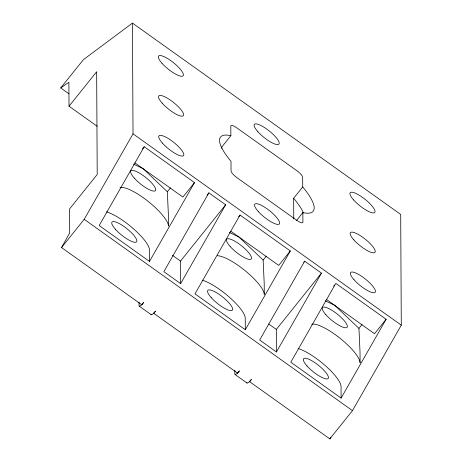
<?xml version="1.0" encoding="UTF-8"?>
<svg xmlns="http://www.w3.org/2000/svg" width="462" height="462" viewBox="0 0 462 462"><rect width="100%" height="100%" fill="white"/><g stroke="black" fill="none" stroke-linecap="round" stroke-linejoin="round"><path stroke-width="0.69" d="M139.039 302.113L139.062 305.694A7.508 1.513 -54.5 0 0 143.601 302.541L141.794 304.799L61.55 247.568L69.687 232.912L69.56 208.963L97.205 174.497L96.662 71.731L69.023 106.202L97.199 126.293M141.794 304.799L142.059 304.314M234.846 370.443L234.869 374.029A7.508 1.513 -54.5 0 0 239.414 370.871L237.601 373.129L153.765 313.34L154.037 312.855M237.601 373.129L237.866 372.643M68.913 93.786L60.718 87.936L83.374 59.685L132.444 23.1L400.704 214.432L401.282 325.179L352.471 410.649L329.816 438.9L249.572 381.67L249.844 381.185M329.816 438.9L330.832 437.069M61.55 247.568L84.211 219.317L133.021 133.847L132.444 23.1M144.202 146.731L99.191 225.548L149.492 261.423L194.502 182.606L144.202 146.731L142.417 148.955M208.876 192.856L163.86 271.673L180.63 283.628L225.641 204.81L208.876 192.856L207.068 195.108M240.009 215.061L194.999 293.878L245.299 329.752L290.309 250.935L240.009 215.061L238.675 216.73M304.683 261.186L259.667 340.003L276.438 351.963L321.448 273.146L304.683 261.186L303.777 262.312M341.106 398.088L386.117 319.271L335.816 283.397L290.806 362.214L341.106 398.088L341.043 386.521A31.537 8.322 38.7 0 0 325.467 365.765A31.537 8.322 38.7 0 0 298.071 348.492M120.056 187.607A31.537 8.322 38.7 0 1 148.163 201.409A31.537 8.322 38.7 0 1 168.463 226.12L168.405 215.148L167.331 191.73L170.409 187.895M230.867 135.695A59.327 15.656 38.7 0 0 231 161.33L231.052 170.963A7.508 1.981 38.7 0 0 237.052 177.726L296.933 220.432A7.508 1.981 38.7 0 0 302.91 222.21L302.858 212.584A59.327 15.656 38.7 0 0 302.726 186.943L302.674 177.316A7.508 1.981 38.7 0 0 296.673 170.547L236.792 127.841A7.508 1.981 38.7 0 0 230.815 126.062L230.867 135.695L221.806 146.997L221.812 148.423M194.502 182.606L182.906 197.066L134.944 162.861M180.63 283.628L180.509 261.088L225.641 204.81M153.765 313.34L155.578 311.082A7.508 1.513 -54.5 0 1 151.034 314.235M293.768 218.896L293.659 198.244L302.726 186.943M217.313 255.746A31.537 8.322 38.7 0 1 245.576 271.044A31.537 8.322 38.7 0 1 264.27 294.456L264.212 283.477L263.138 260.06L266.216 256.225M296.385 220.651L302.858 212.584M290.309 250.935L278.713 265.396L230.752 231.191M276.438 351.963L276.316 329.423L321.448 273.146M249.572 381.67L251.386 379.412A7.508 1.513 -54.5 0 1 246.841 382.571M333.587 286.174L334.482 285.066M311.671 324.266A31.537 8.322 38.7 0 1 339.778 338.074A31.537 8.322 38.7 0 1 360.077 362.786L360.019 351.813L358.951 328.395L362.023 324.555M386.117 319.271L374.52 333.731L326.559 299.526M60.718 87.936L68.896 82.253L69.023 106.202M133.564 164.137L143.105 168.653L167.331 191.73M229.371 232.467L238.912 236.983L263.138 260.06M325.184 300.802L334.719 305.318L358.951 328.395M133.021 133.847L401.282 325.179M172.418 255.313L180.509 261.088M268.803 324.058L276.316 329.423M84.211 219.317L352.471 410.649M139.195 306.133L151.172 314.674M235.008 374.463L246.979 383.004M245.299 329.752L245.235 318.185A31.537 8.322 38.7 0 0 229.66 297.436A31.537 8.322 38.7 0 0 202.264 280.157M149.492 261.423L149.428 249.855A31.537 8.322 38.7 0 0 133.853 229.106A31.537 8.322 38.7 0 0 106.456 211.827M293.659 198.244A59.327 15.656 38.7 0 1 303.54 213.097M354.007 279.741A15.772 4.164 38.7 0 0 375.034 292.4A15.772 4.164 38.7 0 0 359.598 275A15.772 4.164 38.7 0 0 354.007 279.741M258.2 211.411A15.772 4.164 38.7 0 0 279.227 224.064A15.772 4.164 38.7 0 0 263.79 206.664A15.772 4.164 38.7 0 0 258.2 211.411M162.393 143.076A15.772 4.164 38.7 0 0 183.42 155.734A15.772 4.164 38.7 0 0 167.983 138.334A15.772 4.164 38.7 0 0 162.393 143.076M353.8 239.83A15.772 4.164 38.7 0 0 374.826 252.489A15.772 4.164 38.7 0 0 359.39 235.089A15.772 4.164 38.7 0 0 353.8 239.83M162.185 103.17A15.772 4.164 38.7 0 0 183.206 115.823A15.772 4.164 38.7 0 0 167.775 98.423A15.772 4.164 38.7 0 0 162.185 103.17M353.592 199.925A15.772 4.164 38.7 0 0 374.613 212.578A15.772 4.164 38.7 0 0 359.182 195.183A15.772 4.164 38.7 0 0 353.592 199.925M257.779 131.589A15.772 4.164 38.7 0 0 278.805 144.248A15.772 4.164 38.7 0 0 263.375 126.848A15.772 4.164 38.7 0 0 257.779 131.589M161.971 63.259A15.772 4.164 38.7 0 0 182.998 75.918A15.772 4.164 38.7 0 0 167.567 58.518A15.772 4.164 38.7 0 0 161.971 63.259M325.912 314.772A15.772 4.164 38.7 0 0 346.939 327.431A15.772 4.164 38.7 0 0 331.502 310.031A15.772 4.164 38.7 0 0 325.912 314.772M230.105 246.442A15.772 4.164 38.7 0 0 251.132 259.101A15.772 4.164 38.7 0 0 235.695 241.701A15.772 4.164 38.7 0 0 230.105 246.442M211.215 297.615A15.772 4.164 38.7 0 0 232.242 310.268A15.772 4.164 38.7 0 0 216.805 292.868A15.772 4.164 38.7 0 0 211.215 297.615M134.298 178.113A15.772 4.164 38.7 0 0 155.324 190.766A15.772 4.164 38.7 0 0 139.888 173.365A15.772 4.164 38.7 0 0 134.298 178.113M115.408 229.279A15.772 4.164 38.7 0 0 136.434 241.938A15.772 4.164 38.7 0 0 120.998 224.538A15.772 4.164 38.7 0 0 115.408 229.279M307.022 365.944A15.772 4.164 38.7 0 0 328.049 378.603A15.772 4.164 38.7 0 0 312.612 361.203A15.772 4.164 38.7 0 0 307.022 365.944"/></g></svg>
